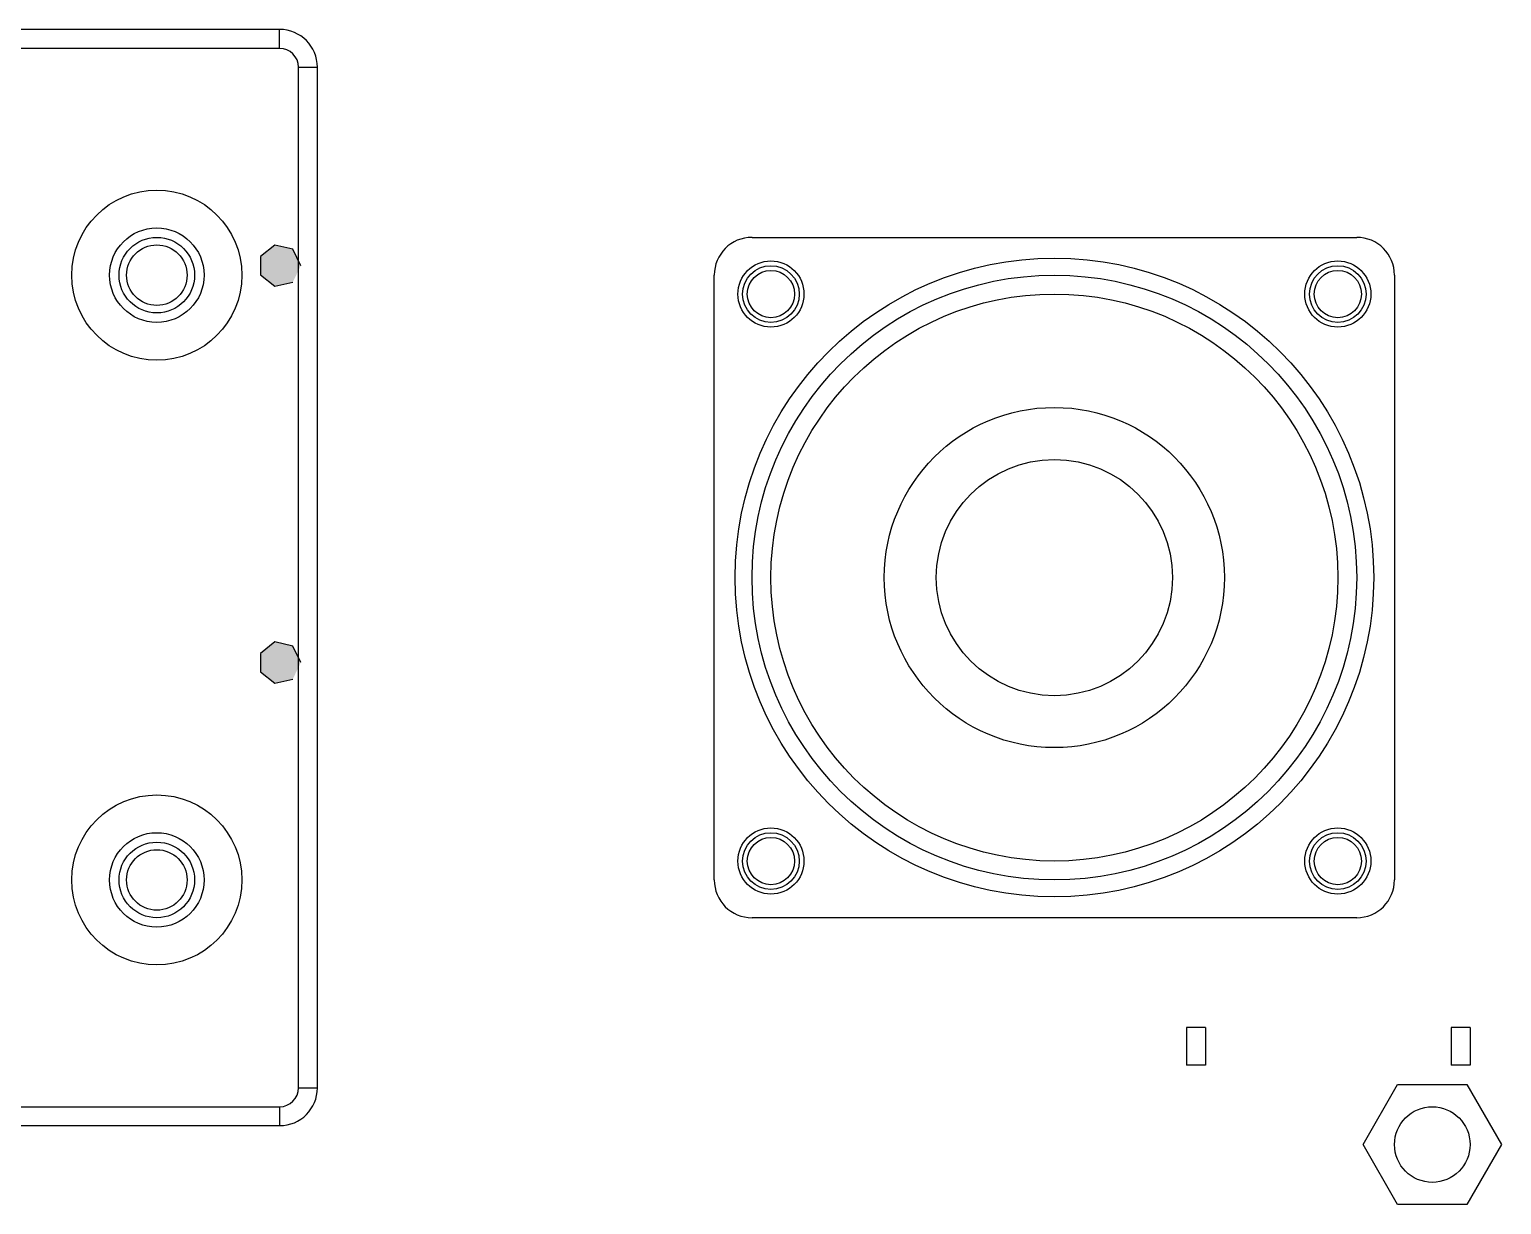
# Model space of a CAD drawing. Header units: millimetres. Extents: x 2423 to 7028, y 909 to 2460.
# Drawn here: x 5310.2 to 5388.1, y 2089.9 to 2152.1 of the extents above; entities that cross this region are included whole.
import ezdxf

# ---------------------------------------------------------------- set-up
doc = ezdxf.new("R2010")
doc.units = ezdxf.units.MM

msp = doc.modelspace()

# ---------------------------------------------------------------- hatches: boundary and pattern name
for points in [[(5324.51, 2139.587), (5324.09, 2140.461), (5323.145, 2140.677), (5322.386, 2140.074), (5322.386, 2139.101), (5323.145, 2138.497), (5324.09, 2138.714)], [(5324.51, 2118.587), (5324.09, 2119.461), (5323.145, 2119.677), (5322.386, 2119.074), (5322.386, 2118.101), (5323.145, 2117.497), (5324.09, 2117.714)]]:
    msp.add_hatch(color=256).paths.add_polyline_path(points)

# ---------------------------------------------------------------- linework, layer by layer
for p, q in [((5323.393, 2152.087), (5180.393, 2152.087)), ((5323.393, 2151.087), (5323.393, 2152.087)), ((5323.393, 2151.087), (5180.393, 2151.087)), ((5324.393, 2096.087), (5324.393, 2150.087)), ((5324.393, 2150.087), (5325.393, 2150.087)), ((5325.393, 2096.087), (5325.393, 2150.087)), ((5348.393, 2141.087), (5380.393, 2141.087)), ((5346.393, 2107.087), (5346.393, 2139.087)), ((5382.393, 2139.087), (5382.393, 2107.087)), ((5380.393, 2105.087), (5348.393, 2105.087)), ((5371.393, 2099.287), (5371.393, 2097.287)), ((5372.393, 2099.287), (5371.393, 2099.287)), ((5372.393, 2099.287), (5372.393, 2097.287)), ((5385.393, 2099.287), (5385.393, 2097.287)), ((5386.393, 2099.287), (5385.393, 2099.287)), ((5386.393, 2099.287), (5386.393, 2097.287)), ((5372.393, 2097.287), (5371.393, 2097.287)), ((5386.393, 2097.287), (5385.393, 2097.287)), ((5324.393, 2096.087), (5325.393, 2096.087)), ((5380.727, 2093.087), (5382.56, 2096.262)), ((5382.56, 2096.262), (5386.226, 2096.262)), ((5386.226, 2096.262), (5388.059, 2093.087)), ((5180.393, 2095.087), (5323.393, 2095.087)), ((5323.393, 2095.087), (5323.393, 2094.087)), ((5180.393, 2094.087), (5323.393, 2094.087)), ((5382.56, 2089.912), (5380.727, 2093.087)), ((5388.059, 2093.087), (5386.226, 2089.912)), ((5386.226, 2089.912), (5382.56, 2089.912))]:
    msp.add_line(p, q)
for points in [[(5324.51, 2139.587), (5324.09, 2140.461), (5323.145, 2140.677), (5322.386, 2140.074), (5322.386, 2139.101), (5323.145, 2138.497), (5324.09, 2138.714)], [(5324.51, 2118.587), (5324.09, 2119.461), (5323.145, 2119.677), (5322.386, 2119.074), (5322.386, 2118.101), (5323.145, 2117.497), (5324.09, 2117.714)]]:
    msp.add_lwpolyline(points)
for centre, radius in [((5316.893, 2139.087), 4.5), ((5316.893, 2139.087), 2.5), ((5316.893, 2139.087), 2), ((5316.893, 2139.087), 1.6), ((5364.393, 2123.087), 16.9), ((5349.393, 2138.087), 1.75), ((5349.393, 2138.087), 1.5), ((5349.393, 2138.087), 1.25), ((5379.393, 2138.087), 1.75), ((5379.393, 2138.087), 1.5), ((5379.393, 2138.087), 1.25), ((5364.393, 2123.087), 16), ((5364.393, 2123.087), 15), ((5364.393, 2123.087), 9), ((5364.393, 2123.087), 6.25), ((5316.893, 2107.087), 4.5), ((5349.393, 2108.087), 1.75), ((5379.393, 2108.087), 1.75), ((5316.893, 2107.087), 2.5), ((5316.893, 2107.087), 2), ((5349.393, 2108.087), 1.5), ((5349.393, 2108.087), 1.25), ((5379.393, 2108.087), 1.5), ((5379.393, 2108.087), 1.25), ((5316.893, 2107.087), 1.6), ((5384.393, 2093.087), 2)]:
    msp.add_circle(centre, radius)
for centre, radius, start, end in [((5323.393, 2150.087), 2, 0, 90), ((5323.393, 2150.087), 1, 0, 90), ((5348.393, 2139.087), 2, 90, 180), ((5380.393, 2139.087), 2, 0, 90), ((5348.393, 2107.087), 2, 180, 270), ((5380.393, 2107.087), 2, 270, 0), ((5323.393, 2096.087), 2, 270, 0), ((5323.393, 2096.087), 1, 270, 0)]:
    msp.add_arc(centre, radius, start, end)

doc.saveas('drawing.dxf')
